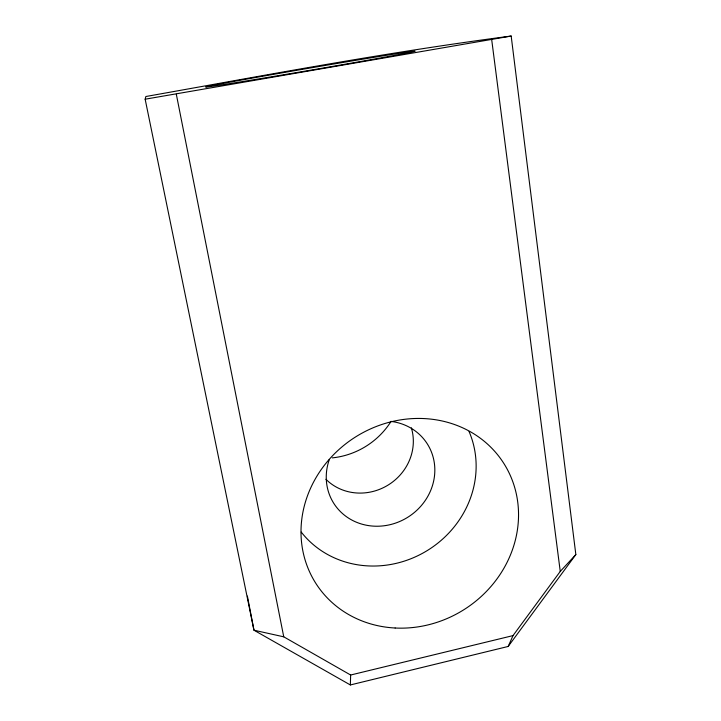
<?xml version="1.0" encoding="UTF-8"?>
<svg xmlns="http://www.w3.org/2000/svg" width="721" height="721" viewBox="0 0 721 721"><rect width="100%" height="100%" fill="white"/><g stroke="black" fill="none" stroke-linecap="round" stroke-linejoin="round"><path stroke-width="1.08" d="M350.352 684.95L350.649 675.018L283.75 636.823L253.963 630.208L145.155 99.201L145.84 96.515C267.365 74.921 388.745 51.921 511.18 36.05L575.845 554.575L508.179 646.458L350.352 684.95L253.963 630.208L247.393 596.078M508.179 646.458L513.01 635.607L560.253 571.42L575.845 554.575M350.649 675.018L513.01 635.607M145.155 99.201L511.18 36.05M176.312 94.208L283.75 636.823M491.713 39.781L560.253 571.42M390.476 422.299A76.165 72.632 -31.5 0 1 332.291 457.88M411.349 427.814A51.209 47.983 -32.3 0 1 387.673 485.332A51.209 47.983 -32.3 0 1 325.946 479.294M390.935 421.388A55.409 51.452 -32.6 0 1 433.267 482.7A55.409 51.452 -32.6 0 1 365.078 524.951A55.409 51.452 -32.6 0 1 329.299 459.583M469.038 431.473A98.525 91.513 -32.6 0 1 426.3 551.141A98.525 91.513 -32.6 0 1 301.234 532.071M255.216 79.49A106.347 1.118 -9.7 0 0 415.044 51.263A106.347 1.118 -9.7 0 0 260.506 76.624A106.347 1.118 -9.7 0 0 255.216 79.49M395.135 628.009A111.503 101.958 -32.9 0 0 510.423 475.77A111.503 101.958 -32.9 0 0 323.747 466.09A111.503 101.958 -32.9 0 0 395.135 628.009"/></g></svg>
